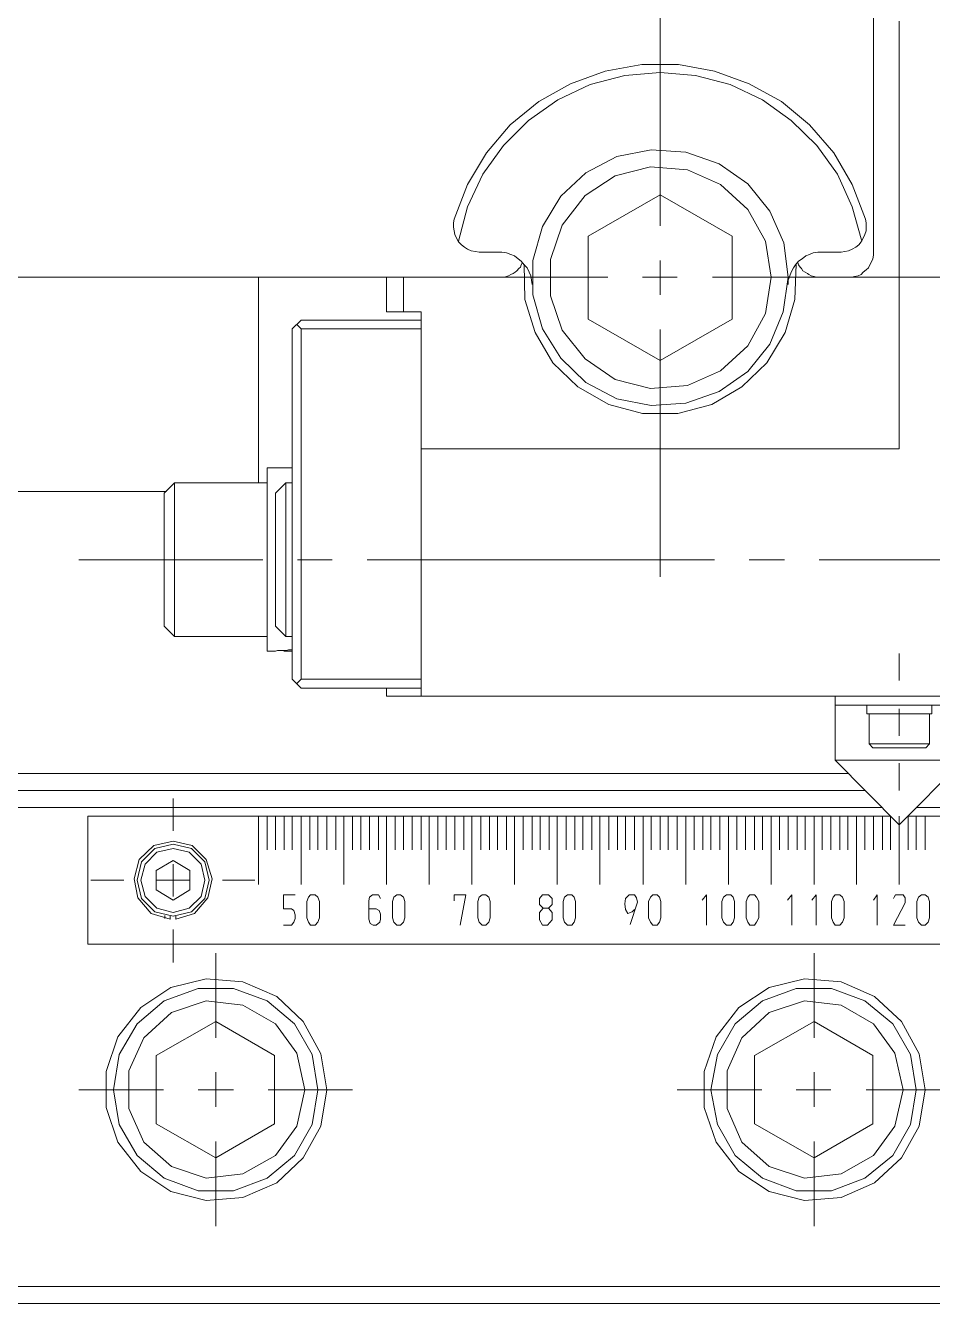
# Model space of a CAD drawing. Header units: millimetres. Extents: x 288 to 8834, y 20 to 9668.
# Drawn here: x 3384.5 to 3490.7, y 8856.8 to 9006.3 of the extents above; entities that cross this region are included whole.
import ezdxf

# ---------------------------------------------------------------- set-up
doc = ezdxf.new("R2010")
doc.units = ezdxf.units.MM
doc.layers.add('Layer1', color=7, linetype='Continuous')

# ---------------------------------------------------------------- blocks, each defined once
blk = doc.blocks.new('BLKF259')
at = {"layer": 'Layer1', "color": 7, "linetype": 'Continuous', "lineweight": 13}
for p, q in [((3457.7, 8989.75), (3453.56, 8988.72)), ((3462, 8989.41), (3457.7, 8989.75)), ((3465.88, 8987.69), (3462, 8989.41)), ((3453.56, 8988.72), (3450.03, 8986.39)), ((3469.07, 8984.76), (3465.88, 8987.69)), ((3450.03, 8986.39), (3447.36, 8982.95)), ((3471.13, 8981.06), (3469.07, 8984.76)), ((3447.36, 8982.95), (3445.99, 8978.9)), ((3471.82, 8976.84), (3471.13, 8981.06)), ((3445.99, 8978.9), (3445.99, 8974.68)), ((3445.99, 8974.68), (3447.36, 8970.64)), ((3469.07, 8968.83), (3471.13, 8972.62)), ((3447.36, 8970.64), (3450.03, 8967.28)), ((3465.88, 8965.9), (3469.07, 8968.83)), ((3450.03, 8967.28), (3453.56, 8964.87)), ((3462, 8964.18), (3465.88, 8965.9)), ((3453.56, 8964.87), (3457.7, 8963.83)), ((3457.7, 8963.83), (3462, 8964.18))]:
    blk.add_line(p, q, dxfattribs=at)
blk = doc.blocks.new('BLKF260')
at = {"layer": 'Layer1', "color": 7, "linetype": 'Continuous', "lineweight": 13}
for p, q in [((3453.74, 8990.96), (3450.12, 8989.06)), ((3457.78, 8991.73), (3453.74, 8990.96)), ((3461.83, 8991.48), (3457.78, 8991.73)), ((3465.71, 8990.1), (3461.83, 8991.48)), ((3469.07, 8987.77), (3465.71, 8990.1)), ((3450.12, 8989.06), (3447.19, 8986.31)), ((3471.65, 8984.59), (3469.07, 8987.77)), ((3447.19, 8986.31), (3445.04, 8982.78)), ((3473.28, 8980.88), (3471.65, 8984.59)), ((3445.04, 8982.78), (3443.92, 8978.82)), ((3473.8, 8976.84), (3473.28, 8980.88)), ((3443.92, 8978.82), (3443.92, 8974.77)), ((3443.92, 8974.77), (3445.04, 8970.81)), ((3471.65, 8969), (3473.2, 8972.79)), ((3445.04, 8970.81), (3447.19, 8967.36)), ((3469.07, 8965.81), (3471.65, 8969)), ((3447.19, 8967.36), (3450.12, 8964.52)), ((3465.71, 8963.49), (3469.07, 8965.81)), ((3450.12, 8964.52), (3453.74, 8962.63)), ((3453.74, 8962.63), (3457.78, 8961.85)), ((3461.83, 8962.11), (3465.71, 8963.49)), ((3457.78, 8961.85), (3461.83, 8962.11))]:
    blk.add_line(p, q, dxfattribs=at)
blk = doc.blocks.new('BLKF408')
at = {"layer": 'Layer1', "color": 7, "linetype": 'Continuous', "lineweight": 13}
for p, q in [((3475.7, 8892.19), (3471.56, 8890.81)), ((3480, 8891.67), (3475.7, 8892.19)), ((3471.56, 8890.81), (3468.38, 8887.88)), ((3483.79, 8889.52), (3480, 8891.67)), ((3486.29, 8886.07), (3483.79, 8889.52)), ((3468.38, 8887.88), (3466.65, 8884.01)), ((3487.24, 8881.77), (3486.29, 8886.07)), ((3466.65, 8884.01), (3466.65, 8879.61)), ((3466.65, 8879.61), (3468.38, 8875.65)), ((3483.79, 8874.1), (3486.29, 8877.55)), ((3468.38, 8875.65), (3471.56, 8872.81)), ((3480, 8871.95), (3483.79, 8874.1)), ((3471.56, 8872.81), (3475.7, 8871.43)), ((3475.7, 8871.43), (3480, 8871.95))]:
    blk.add_line(p, q, dxfattribs=at)
blk = doc.blocks.new('BLKF409')
at = {"layer": 'Layer1', "color": 7, "linetype": 'Continuous', "lineweight": 13}
for p, q in [((3476.82, 8889.77), (3469.84, 8885.81)), ((3469.84, 8885.81), (3469.84, 8877.81)), ((3483.7, 8877.81), (3483.7, 8885.81)), ((3469.84, 8877.81), (3476.82, 8873.84)), ((3476.82, 8873.84), (3483.7, 8877.81))]:
    blk.add_line(p, q, dxfattribs=at)
blk = doc.blocks.new('BLKF410')
at = {"layer": 'Layer1', "color": 7, "linetype": 'Continuous', "lineweight": 13}
for p, q in [((3474.75, 8893.65), (3470.79, 8892.19)), ((3478.88, 8893.65), (3474.75, 8893.65)), ((3482.76, 8892.19), (3478.88, 8893.65)), ((3470.79, 8892.19), (3467.6, 8889.52)), ((3486.03, 8889.52), (3482.76, 8892.19)), ((3467.6, 8889.52), (3465.53, 8885.9)), ((3488.1, 8885.9), (3486.03, 8889.52)), ((3465.53, 8885.9), (3464.76, 8881.77)), ((3488.79, 8881.77), (3488.1, 8885.9)), ((3464.76, 8881.77), (3465.53, 8877.72)), ((3465.53, 8877.72), (3467.6, 8874.1)), ((3486.03, 8874.1), (3488.1, 8877.72)), ((3467.6, 8874.1), (3470.79, 8871.43)), ((3482.76, 8871.43), (3486.03, 8874.1)), ((3470.79, 8871.43), (3474.75, 8869.97)), ((3478.88, 8869.97), (3482.76, 8871.43)), ((3474.75, 8869.97), (3478.88, 8869.97))]:
    blk.add_line(p, q, dxfattribs=at)
blk = doc.blocks.new('BLKF413')
at = {"layer": 'Layer1', "color": 7, "linetype": 'Continuous', "lineweight": 13}
for p, q in [((3405.69, 8892.19), (3401.64, 8890.81)), ((3409.99, 8891.67), (3405.69, 8892.19)), ((3401.64, 8890.81), (3398.37, 8887.88)), ((3413.78, 8889.52), (3409.99, 8891.67)), ((3416.28, 8886.07), (3413.78, 8889.52)), ((3398.37, 8887.88), (3396.64, 8884.01)), ((3417.22, 8881.77), (3416.28, 8886.07)), ((3396.64, 8884.01), (3396.64, 8879.61)), ((3396.64, 8879.61), (3398.37, 8875.65)), ((3413.78, 8874.1), (3416.28, 8877.55)), ((3398.37, 8875.65), (3401.64, 8872.81)), ((3409.99, 8871.95), (3413.78, 8874.1)), ((3401.64, 8872.81), (3405.69, 8871.43)), ((3405.69, 8871.43), (3409.99, 8871.95))]:
    blk.add_line(p, q, dxfattribs=at)
blk = doc.blocks.new('BLKF414')
at = {"layer": 'Layer1', "color": 7, "linetype": 'Continuous', "lineweight": 13}
for p, q in [((3399.83, 8885.81), (3399.83, 8877.81)), ((3399.83, 8877.81), (3406.8, 8873.84)), ((3406.8, 8873.84), (3413.69, 8877.81))]:
    blk.add_line(p, q, dxfattribs=at)
blk = doc.blocks.new('BLKF415')
at = {"layer": 'Layer1', "color": 7, "linetype": 'Continuous', "lineweight": 13}
for p, q in [((3404.74, 8893.65), (3400.78, 8892.19)), ((3408.87, 8893.65), (3404.74, 8893.65)), ((3412.83, 8892.19), (3408.87, 8893.65)), ((3400.78, 8892.19), (3397.59, 8889.52)), ((3416.02, 8889.52), (3412.83, 8892.19)), ((3397.59, 8889.52), (3395.52, 8885.9)), ((3418.09, 8885.9), (3416.02, 8889.52)), ((3395.52, 8885.9), (3394.84, 8881.77)), ((3418.77, 8881.77), (3418.09, 8885.9)), ((3394.84, 8881.77), (3395.52, 8877.72)), ((3395.52, 8877.72), (3397.59, 8874.1)), ((3416.02, 8874.1), (3418.09, 8877.72)), ((3397.59, 8874.1), (3400.78, 8871.43)), ((3412.83, 8871.43), (3416.02, 8874.1)), ((3400.78, 8871.43), (3404.74, 8869.97)), ((3408.87, 8869.97), (3412.83, 8871.43)), ((3404.74, 8869.97), (3408.87, 8869.97))]:
    blk.add_line(p, q, dxfattribs=at)
blk = doc.blocks.new('BLKF492')
at = {"layer": 'Layer1', "color": 7, "linetype": 'Continuous', "lineweight": 13}
for p, q in [((3399.66, 8910.01), (3398.11, 8908.46)), ((3401.81, 8910.53), (3399.66, 8910.01)), ((3403.96, 8910.01), (3401.81, 8910.53)), ((3405.51, 8908.46), (3403.96, 8910.01)), ((3398.11, 8908.46), (3397.59, 8906.31)), ((3406.03, 8906.31), (3405.51, 8908.46)), ((3397.59, 8906.31), (3398.11, 8904.16)), ((3398.11, 8904.16), (3399.66, 8902.61)), ((3403.96, 8902.61), (3405.51, 8904.16)), ((3399.66, 8902.61), (3401.81, 8902.09)), ((3401.81, 8902.09), (3403.96, 8902.61))]:
    blk.add_line(p, q, dxfattribs=at)
blk = doc.blocks.new('BLKF493')
at = {"layer": 'Layer1', "color": 7, "linetype": 'Continuous', "lineweight": 13}
for p, q in [((3401.81, 8910.01), (3399.92, 8909.58)), ((3403.7, 8909.58), (3401.81, 8910.01)), ((3399.92, 8909.58), (3398.54, 8908.2)), ((3405.08, 8908.2), (3403.7, 8909.58)), ((3398.54, 8908.2), (3398.02, 8906.31)), ((3405.51, 8906.31), (3405.08, 8908.2)), ((3398.02, 8906.31), (3398.54, 8904.41)), ((3398.54, 8904.41), (3399.92, 8903.04)), ((3403.7, 8903.04), (3405.08, 8904.41)), ((3399.92, 8903.04), (3401.81, 8902.52)), ((3401.81, 8902.52), (3403.7, 8903.04))]:
    blk.add_line(p, q, dxfattribs=at)
blk = doc.blocks.new('BLKF594')
at = {"layer": 'Layer1', "color": 7, "linetype": 'Continuous', "lineweight": 13}
for p, q in [((3454.68, 9000.43), (3450.64, 8999.4)), ((3458.82, 9000.78), (3454.68, 9000.43)), ((3462.95, 9000.43), (3458.82, 9000.78)), ((3467, 8999.4), (3462.95, 9000.43)), ((3450.64, 8999.4), (3446.85, 8997.59)), ((3470.79, 8997.59), (3467, 8999.4)), ((3446.85, 8997.59), (3443.4, 8995.18)), ((3474.15, 8995.18), (3470.79, 8997.59)), ((3443.4, 8995.18), (3440.48, 8992.25)), ((3477.16, 8992.25), (3474.15, 8995.18)), ((3440.48, 8992.25), (3438.06, 8988.89)), ((3479.57, 8988.89), (3477.16, 8992.25)), ((3438.06, 8988.89), (3436.26, 8985.1)), ((3481.29, 8985.1), (3479.57, 8988.89)), ((3482.41, 8981.06), (3481.29, 8985.1))]:
    blk.add_line(p, q, dxfattribs=at)
blk = doc.blocks.new('BLKF595')
at = {"layer": 'Layer1', "color": 7, "linetype": 'Continuous', "lineweight": 13}
for p, q in [((3456.67, 9001.72), (3452.36, 9000.95)), ((3460.97, 9001.72), (3456.67, 9001.72)), ((3465.19, 9000.95), (3460.97, 9001.72)), ((3452.36, 9000.95), (3448.31, 8999.48)), ((3469.24, 8999.48), (3465.19, 9000.95)), ((3448.31, 8999.48), (3444.61, 8997.42)), ((3473.03, 8997.42), (3469.24, 8999.48)), ((3444.61, 8997.42), (3441.25, 8994.66)), ((3476.3, 8994.66), (3473.03, 8997.42)), ((3441.25, 8994.66), (3438.49, 8991.39)), ((3479.14, 8991.39), (3476.3, 8994.66)), ((3438.49, 8991.39), (3436.26, 8987.69)), ((3481.29, 8987.69), (3479.14, 8991.39)), ((3482.84, 8983.64), (3481.29, 8987.69))]:
    blk.add_line(p, q, dxfattribs=at)
blk = doc.blocks.new('BLKF596')
at = {"layer": 'Layer1', "color": 7, "linetype": 'Continuous', "lineweight": 13}
for p, q in [((3440.82, 8979.68), (3440.3, 8979.76)), ((3441.34, 8979.51), (3440.82, 8979.68)), ((3441.77, 8979.33), (3441.34, 8979.51)), ((3442.2, 8978.99), (3441.77, 8979.33)), ((3442.54, 8978.73), (3442.2, 8978.99)), ((3442.89, 8978.3), (3442.54, 8978.73)), ((3443.23, 8977.96), (3442.89, 8978.3)), ((3443.49, 8977.44), (3443.23, 8977.96)), ((3443.66, 8977.01), (3443.49, 8977.44)), ((3443.75, 8976.49), (3443.66, 8977.01)), ((3443.83, 8975.98), (3443.75, 8976.49))]:
    blk.add_line(p, q, dxfattribs=at)
blk = doc.blocks.new('BLKF597')
at = {"layer": 'Layer1', "color": 7, "linetype": 'Continuous', "lineweight": 13}
for p, q in [((3475.01, 8978.73), (3474.66, 8978.3)), ((3475.44, 8978.99), (3475.01, 8978.73)), ((3475.87, 8979.33), (3475.44, 8978.99)), ((3476.3, 8979.51), (3475.87, 8979.33)), ((3476.73, 8979.68), (3476.3, 8979.51)), ((3477.25, 8979.76), (3476.73, 8979.68)), ((3477.76, 8979.76), (3477.25, 8979.76)), ((3474.15, 8977.44), (3473.97, 8977.01)), ((3474.4, 8977.96), (3474.15, 8977.44)), ((3474.66, 8978.3), (3474.4, 8977.96)), ((3473.97, 8977.01), (3473.8, 8976.49))]:
    blk.add_line(p, q, dxfattribs=at)
blk = doc.blocks.new('BLKF598')
at = {"layer": 'Layer1', "color": 7, "linetype": 'Continuous', "lineweight": 13}
for p, q in [((3434.62, 8982.69), (3434.62, 8983.21)), ((3434.71, 8982.26), (3434.62, 8982.69)), ((3434.79, 8981.83), (3434.71, 8982.26)), ((3434.96, 8981.4), (3434.79, 8981.83)), ((3435.22, 8980.97), (3434.96, 8981.4)), ((3435.57, 8980.63), (3435.22, 8980.97)), ((3435.91, 8980.37), (3435.57, 8980.63)), ((3436.26, 8980.11), (3435.91, 8980.37)), ((3436.69, 8979.94), (3436.26, 8980.11)), ((3437.2, 8979.85), (3436.69, 8979.94)), ((3437.63, 8979.76), (3437.2, 8979.85))]:
    blk.add_line(p, q, dxfattribs=at)
blk = doc.blocks.new('BLKF599')
at = {"layer": 'Layer1', "color": 7, "linetype": 'Continuous', "lineweight": 13}
for p, q in [((3482.93, 8982.69), (3482.93, 8983.21)), ((3482.59, 8981.4), (3482.76, 8981.83)), ((3482.76, 8981.83), (3482.93, 8982.26)), ((3482.93, 8982.26), (3482.93, 8982.69)), ((3481.29, 8980.11), (3481.72, 8980.37)), ((3481.72, 8980.37), (3482.07, 8980.63)), ((3482.07, 8980.63), (3482.33, 8980.97)), ((3482.33, 8980.97), (3482.59, 8981.4)), ((3480, 8979.76), (3480.43, 8979.85)), ((3480.43, 8979.85), (3480.86, 8979.94)), ((3480.86, 8979.94), (3481.29, 8980.11))]:
    blk.add_line(p, q, dxfattribs=at)
blk = doc.blocks.new('BLKF600')
at = {"layer": 'Layer1', "color": 7, "linetype": 'Continuous', "lineweight": 13}
for p, q in [((3442.89, 8978.39), (3442.97, 8974.25)), ((3442.97, 8974.25), (3444.18, 8970.38)), ((3473.46, 8970.38), (3474.58, 8974.25)), ((3444.18, 8970.38), (3446.25, 8966.85)), ((3471.3, 8966.85), (3473.46, 8970.38)), ((3446.25, 8966.85), (3449.17, 8964.01)), ((3468.38, 8964.01), (3471.3, 8966.85)), ((3449.17, 8964.01), (3452.79, 8961.94)), ((3464.85, 8961.94), (3468.38, 8964.01)), ((3452.79, 8961.94), (3456.75, 8960.91)), ((3456.75, 8960.91), (3460.88, 8960.91)), ((3460.88, 8960.91), (3464.85, 8961.94))]:
    blk.add_line(p, q, dxfattribs=at)
blk = doc.blocks.new('BLKF642')
at = {"layer": 'Layer1', "color": 7, "linetype": 'Continuous', "lineweight": 13}
for p, q in [((3483.36, 8978.3), (3483.53, 8978.64)), ((3483.53, 8978.64), (3483.7, 8978.99)), ((3483.7, 8978.99), (3483.79, 8979.42)), ((3481.98, 8977.01), (3482.33, 8977.18)), ((3482.33, 8977.18), (3482.59, 8977.44)), ((3482.59, 8977.44), (3482.93, 8977.7)), ((3482.93, 8977.7), (3483.19, 8977.96)), ((3483.19, 8977.96), (3483.36, 8978.3)), ((3480.78, 8976.84), (3481.21, 8976.84)), ((3481.21, 8976.84), (3481.55, 8976.92)), ((3481.55, 8976.92), (3481.98, 8977.01))]:
    blk.add_line(p, q, dxfattribs=at)
blk = doc.blocks.new('BLKF643')
at = {"layer": 'Layer1', "color": 7, "linetype": 'Continuous', "lineweight": 13}
for p, q in [((3441.08, 8977.01), (3441.34, 8977.18)), ((3441.34, 8977.18), (3441.6, 8977.27)), ((3441.6, 8977.27), (3441.85, 8977.44)), ((3441.85, 8977.44), (3442.03, 8977.61)), ((3442.03, 8977.61), (3442.28, 8977.87)), ((3442.28, 8977.87), (3442.46, 8978.04)), ((3442.46, 8978.04), (3442.54, 8978.3)), ((3439.96, 8976.84), (3440.56, 8976.84)), ((3440.56, 8976.84), (3440.82, 8976.92)), ((3440.82, 8976.92), (3441.08, 8977.01))]:
    blk.add_line(p, q, dxfattribs=at)
blk = doc.blocks.new('BLKF645')
at = {"layer": 'Layer1', "color": 7, "linetype": 'Continuous', "lineweight": 13}
for p, q in [((3474.92, 8978.56), (3475.01, 8978.3)), ((3475.01, 8978.3), (3475.18, 8978.04)), ((3475.18, 8978.04), (3475.35, 8977.87)), ((3475.35, 8977.87), (3475.52, 8977.61)), ((3475.52, 8977.61), (3475.78, 8977.44)), ((3475.78, 8977.44), (3476.04, 8977.27)), ((3476.04, 8977.27), (3476.21, 8977.18)), ((3476.21, 8977.18), (3476.47, 8977.01)), ((3476.47, 8977.01), (3476.82, 8976.92)), ((3476.82, 8976.92), (3477.07, 8976.84)), ((3477.07, 8976.84), (3477.33, 8976.84))]:
    blk.add_line(p, q, dxfattribs=at)
blk = doc.blocks.new('BLKF655')
at = {"layer": 'Layer1', "color": 7, "linetype": 'Continuous', "lineweight": 13}
for p, q in [((3412.83, 8933.09), (3413.78, 8933.09)), ((3413.78, 8933.09), (3414.04, 8933.18)), ((3414.04, 8933.18), (3415.07, 8933.18)), ((3415.07, 8933.18), (3415.33, 8933.26)), ((3415.33, 8933.26), (3415.59, 8933.26))]:
    blk.add_line(p, q, dxfattribs=at)
blk = doc.blocks.new('BLKF662')
at = {"layer": 'Layer1', "color": 7, "linetype": 'Continuous', "lineweight": 13}
for p, q in [((3397.85, 8908.72), (3399.57, 8910.36)), ((3399.57, 8910.36), (3401.81, 8910.87)), ((3401.81, 8910.87), (3404.05, 8910.36)), ((3404.05, 8910.36), (3405.69, 8908.72)), ((3397.25, 8906.48), (3397.85, 8908.72)), ((3405.69, 8908.72), (3406.37, 8906.48)), ((3397.68, 8904.24), (3397.25, 8906.48)), ((3406.37, 8906.48), (3405.86, 8904.24)), ((3399.23, 8902.43), (3397.68, 8904.24)), ((3405.86, 8904.24), (3404.31, 8902.43)), ((3401.47, 8901.74), (3399.23, 8902.43))]:
    blk.add_line(p, q, dxfattribs=at)
blk = doc.blocks.new('BLKF679')
at = {"layer": 'Layer1', "color": 7, "linetype": 'Continuous', "lineweight": 13}
for p, q in [((3401.55, 8893.74), (3398.02, 8891.41)), ((3405.69, 8894.77), (3401.55, 8893.74)), ((3409.99, 8894.42), (3405.69, 8894.77)), ((3413.95, 8892.7), (3409.99, 8894.42)), ((3417.05, 8889.77), (3413.95, 8892.7)), ((3398.02, 8891.41), (3395.35, 8887.97)), ((3419.12, 8885.99), (3417.05, 8889.77)), ((3395.35, 8887.97), (3393.97, 8883.92)), ((3419.81, 8881.77), (3419.12, 8885.99)), ((3393.97, 8883.92), (3393.97, 8879.7)), ((3393.97, 8879.7), (3395.35, 8875.65)), ((3417.05, 8873.84), (3419.12, 8877.55)), ((3395.35, 8875.65), (3398.02, 8872.21)), ((3413.95, 8870.92), (3417.05, 8873.84)), ((3398.02, 8872.21), (3401.55, 8869.88)), ((3401.55, 8869.88), (3405.69, 8868.85)), ((3409.99, 8869.19), (3413.95, 8870.92)), ((3405.69, 8868.85), (3409.99, 8869.19))]:
    blk.add_line(p, q, dxfattribs=at)
blk = doc.blocks.new('BLKF680')
at = {"layer": 'Layer1', "color": 7, "linetype": 'Continuous', "lineweight": 13}
for p, q in [((3471.56, 8893.74), (3468.03, 8891.41)), ((3475.7, 8894.77), (3471.56, 8893.74)), ((3480, 8894.42), (3475.7, 8894.77)), ((3483.88, 8892.7), (3480, 8894.42)), ((3487.06, 8889.77), (3483.88, 8892.7)), ((3468.03, 8891.41), (3465.36, 8887.97)), ((3489.13, 8885.99), (3487.06, 8889.77)), ((3465.36, 8887.97), (3463.98, 8883.92)), ((3489.82, 8881.77), (3489.13, 8885.99)), ((3463.98, 8883.92), (3463.98, 8879.7)), ((3463.98, 8879.7), (3465.36, 8875.65)), ((3487.06, 8873.84), (3489.13, 8877.55)), ((3465.36, 8875.65), (3468.03, 8872.21)), ((3483.88, 8870.92), (3487.06, 8873.84)), ((3468.03, 8872.21), (3471.56, 8869.88)), ((3471.56, 8869.88), (3475.7, 8868.85)), ((3480, 8869.19), (3483.88, 8870.92)), ((3475.7, 8868.85), (3480, 8869.19))]:
    blk.add_line(p, q, dxfattribs=at)
blk = doc.blocks.new('BLKF705')
at = {"layer": 'Layer1', "color": 7, "linetype": 'Continuous', "lineweight": 13}
for p, q in [((3454.77, 8904.16), (3454.68, 8903.55)), ((3455.2, 8904.59), (3454.77, 8904.16)), ((3455.8, 8904.59), (3455.2, 8904.59)), ((3456.06, 8904.24), (3455.8, 8904.59)), ((3456.15, 8903.73), (3456.06, 8904.24)), ((3454.68, 8903.55), (3454.77, 8902.86)), ((3454.77, 8902.86), (3455.03, 8902.43)), ((3455.03, 8902.43), (3455.55, 8902.61)), ((3455.29, 8901.14), (3456.15, 8903.73))]:
    blk.add_line(p, q, dxfattribs=at)
blk = doc.blocks.new('BLKF706')
at = {"layer": 'Layer1', "color": 7, "linetype": 'Continuous', "lineweight": 13}
for p, q in [((3457.7, 8904.33), (3457.44, 8903.81)), ((3457.96, 8904.59), (3457.7, 8904.33)), ((3458.47, 8904.59), (3457.96, 8904.59)), ((3458.9, 8903.81), (3458.73, 8904.33)), ((3457.44, 8903.81), (3457.44, 8901.92)), ((3458.9, 8901.92), (3458.9, 8903.81)), ((3457.44, 8901.92), (3457.7, 8901.4)), ((3457.7, 8901.4), (3457.96, 8901.06)), ((3457.96, 8901.06), (3458.47, 8901.06)), ((3458.47, 8901.06), (3458.73, 8901.4)), ((3458.73, 8901.4), (3458.9, 8901.92))]:
    blk.add_line(p, q, dxfattribs=at)
blk = doc.blocks.new('BLKF707')
at = {"layer": 'Layer1', "color": 7, "linetype": 'Continuous', "lineweight": 13}
for p, q in [((3437.63, 8904.33), (3437.46, 8903.81)), ((3437.98, 8904.59), (3437.63, 8904.33)), ((3438.41, 8904.59), (3437.98, 8904.59)), ((3438.93, 8903.81), (3438.75, 8904.33)), ((3437.46, 8903.81), (3437.46, 8901.92)), ((3438.93, 8901.92), (3438.93, 8903.81)), ((3437.46, 8901.92), (3437.63, 8901.4)), ((3437.63, 8901.4), (3437.98, 8901.06)), ((3437.98, 8901.06), (3438.41, 8901.06)), ((3438.41, 8901.06), (3438.75, 8901.4)), ((3438.75, 8901.4), (3438.93, 8901.92))]:
    blk.add_line(p, q, dxfattribs=at)
blk = doc.blocks.new('BLKF708')
at = {"layer": 'Layer1', "color": 7, "linetype": 'Continuous', "lineweight": 13}
for p, q in [((3466.22, 8904.33), (3466.05, 8903.81)), ((3466.57, 8904.59), (3466.22, 8904.33)), ((3467.08, 8904.59), (3466.57, 8904.59)), ((3467.52, 8903.81), (3467.34, 8904.33)), ((3466.05, 8903.81), (3466.05, 8901.92)), ((3467.52, 8901.92), (3467.52, 8903.81)), ((3466.05, 8901.92), (3466.22, 8901.4)), ((3466.22, 8901.4), (3466.57, 8901.06)), ((3466.57, 8901.06), (3467.08, 8901.06)), ((3467.08, 8901.06), (3467.34, 8901.4)), ((3467.34, 8901.4), (3467.52, 8901.92))]:
    blk.add_line(p, q, dxfattribs=at)
blk = doc.blocks.new('BLKF709')
at = {"layer": 'Layer1', "color": 7, "linetype": 'Continuous', "lineweight": 13}
for p, q in [((3469.07, 8904.33), (3468.89, 8903.81)), ((3469.32, 8904.59), (3469.07, 8904.33)), ((3469.84, 8904.59), (3469.32, 8904.59)), ((3470.36, 8903.81), (3470.1, 8904.33)), ((3468.89, 8903.81), (3468.89, 8901.92)), ((3470.36, 8901.92), (3470.36, 8903.81)), ((3468.89, 8901.92), (3469.07, 8901.4)), ((3469.07, 8901.4), (3469.32, 8901.06)), ((3469.32, 8901.06), (3469.84, 8901.06)), ((3469.84, 8901.06), (3470.1, 8901.4)), ((3470.1, 8901.4), (3470.36, 8901.92))]:
    blk.add_line(p, q, dxfattribs=at)
blk = doc.blocks.new('BLKF710')
at = {"layer": 'Layer1', "color": 7, "linetype": 'Continuous', "lineweight": 13}
for p, q in [((3479.05, 8904.33), (3478.88, 8903.81)), ((3479.31, 8904.59), (3479.05, 8904.33)), ((3479.83, 8904.59), (3479.31, 8904.59)), ((3480.35, 8903.81), (3480.17, 8904.33)), ((3478.88, 8903.81), (3478.88, 8901.92)), ((3480.35, 8901.92), (3480.35, 8903.81)), ((3478.88, 8901.92), (3479.05, 8901.4)), ((3479.05, 8901.4), (3479.31, 8901.06)), ((3479.31, 8901.06), (3479.83, 8901.06)), ((3479.83, 8901.06), (3480.17, 8901.4)), ((3480.17, 8901.4), (3480.35, 8901.92))]:
    blk.add_line(p, q, dxfattribs=at)
blk = doc.blocks.new('BLKF711')
at = {"layer": 'Layer1', "color": 7, "linetype": 'Continuous', "lineweight": 13}
for p, q in [((3486.12, 8904.16), (3486.2, 8904.33)), ((3486.2, 8904.33), (3486.37, 8904.59)), ((3486.37, 8904.59), (3487.24, 8904.59)), ((3487.24, 8904.59), (3487.49, 8904.24)), ((3487.49, 8904.24), (3487.49, 8904.16)), ((3487.49, 8904.16), (3487.49, 8903.81)), ((3487.49, 8903.64), (3486.12, 8901.06)), ((3487.49, 8903.81), (3487.49, 8903.64))]:
    blk.add_line(p, q, dxfattribs=at)
blk = doc.blocks.new('BLKF712')
at = {"layer": 'Layer1', "color": 7, "linetype": 'Continuous', "lineweight": 13}
for p, q in [((3489.04, 8904.33), (3488.87, 8903.81)), ((3489.39, 8904.59), (3489.04, 8904.33)), ((3489.82, 8904.59), (3489.39, 8904.59)), ((3490.34, 8903.81), (3490.16, 8904.33)), ((3488.87, 8903.81), (3488.87, 8901.92)), ((3490.34, 8901.92), (3490.34, 8903.81)), ((3488.87, 8901.92), (3489.04, 8901.4)), ((3489.04, 8901.4), (3489.39, 8901.06)), ((3489.39, 8901.06), (3489.82, 8901.06)), ((3489.82, 8901.06), (3490.16, 8901.4)), ((3490.16, 8901.4), (3490.34, 8901.92))]:
    blk.add_line(p, q, dxfattribs=at)
blk = doc.blocks.new('BLKF717')
at = {"layer": 'Layer1', "color": 7, "linetype": 'Continuous', "lineweight": 13}
for p, q in [((3445.04, 8904.59), (3444.7, 8904.16)), ((3444.7, 8904.16), (3444.7, 8903.47)), ((3445.73, 8904.59), (3445.04, 8904.59)), ((3446.16, 8903.47), (3446.16, 8904.16)), ((3444.7, 8903.47), (3445.13, 8903.04)), ((3445.13, 8903.04), (3444.7, 8902.52)), ((3444.7, 8902.52), (3444.7, 8901.66)), ((3445.73, 8903.04), (3446.16, 8903.47)), ((3446.16, 8902.52), (3445.73, 8903.04)), ((3446.16, 8901.66), (3446.16, 8902.52)), ((3444.7, 8901.66), (3445.04, 8901.06)), ((3445.04, 8901.06), (3445.64, 8901.06)), ((3445.64, 8901.06), (3446.16, 8901.66))]:
    blk.add_line(p, q, dxfattribs=at)
blk = doc.blocks.new('BLKF718')
at = {"layer": 'Layer1', "color": 7, "linetype": 'Continuous', "lineweight": 13}
for p, q in [((3447.62, 8904.33), (3447.45, 8903.81)), ((3447.97, 8904.59), (3447.62, 8904.33)), ((3448.48, 8904.59), (3447.97, 8904.59)), ((3448.91, 8903.81), (3448.74, 8904.33)), ((3447.45, 8903.81), (3447.45, 8901.92)), ((3448.91, 8901.92), (3448.91, 8903.81)), ((3447.45, 8901.92), (3447.62, 8901.4)), ((3447.62, 8901.4), (3447.97, 8901.06)), ((3447.97, 8901.06), (3448.48, 8901.06)), ((3448.48, 8901.06), (3448.74, 8901.4)), ((3448.74, 8901.4), (3448.91, 8901.92))]:
    blk.add_line(p, q, dxfattribs=at)
blk = doc.blocks.new('BLKF719')
at = {"layer": 'Layer1', "color": 7, "linetype": 'Continuous', "lineweight": 13}
for p, q in [((3424.8, 8904.33), (3424.72, 8903.9)), ((3424.72, 8903.9), (3424.72, 8901.74)), ((3425.15, 8904.59), (3424.8, 8904.33)), ((3425.84, 8904.59), (3425.15, 8904.59)), ((3426.09, 8904.16), (3425.84, 8904.59)), ((3425.92, 8902.78), (3425.58, 8902.95)), ((3426.09, 8902.35), (3425.92, 8902.78)), ((3424.72, 8901.74), (3424.89, 8901.23)), ((3424.89, 8901.23), (3425.23, 8901.06)), ((3425.23, 8901.06), (3425.58, 8901.06)), ((3425.58, 8901.06), (3426.01, 8901.4)), ((3426.01, 8901.4), (3426.09, 8901.74)), ((3426.09, 8901.74), (3426.09, 8902.35))]:
    blk.add_line(p, q, dxfattribs=at)
blk = doc.blocks.new('BLKF720')
at = {"layer": 'Layer1', "color": 7, "linetype": 'Continuous', "lineweight": 13}
for p, q in [((3427.64, 8904.33), (3427.47, 8903.81)), ((3427.99, 8904.59), (3427.64, 8904.33)), ((3428.42, 8904.59), (3427.99, 8904.59)), ((3428.94, 8903.81), (3428.76, 8904.33)), ((3427.47, 8903.81), (3427.47, 8901.92)), ((3428.94, 8901.92), (3428.94, 8903.81)), ((3427.47, 8901.92), (3427.64, 8901.4)), ((3427.64, 8901.4), (3427.99, 8901.06)), ((3427.99, 8901.06), (3428.42, 8901.06)), ((3428.42, 8901.06), (3428.76, 8901.4)), ((3428.76, 8901.4), (3428.94, 8901.92))]:
    blk.add_line(p, q, dxfattribs=at)
blk = doc.blocks.new('BLKF721')
at = {"layer": 'Layer1', "color": 7, "linetype": 'Continuous', "lineweight": 13}
for p, q in [((3416.11, 8904.59), (3414.73, 8904.59)), ((3414.73, 8904.59), (3414.73, 8902.95)), ((3414.73, 8902.95), (3415.67, 8902.95)), ((3415.67, 8902.95), (3415.93, 8902.78)), ((3415.93, 8902.78), (3416.11, 8902.26)), ((3415.93, 8901.4), (3415.67, 8901.06)), ((3416.11, 8901.83), (3415.93, 8901.4)), ((3416.11, 8902.26), (3416.11, 8901.83))]:
    blk.add_line(p, q, dxfattribs=at)
blk = doc.blocks.new('BLKF722')
at = {"layer": 'Layer1', "color": 7, "linetype": 'Continuous', "lineweight": 13}
for p, q in [((3417.66, 8904.33), (3417.48, 8903.81)), ((3417.91, 8904.59), (3417.66, 8904.33)), ((3418.43, 8904.59), (3417.91, 8904.59)), ((3418.95, 8903.81), (3418.77, 8904.33)), ((3417.48, 8903.81), (3417.48, 8901.92)), ((3418.95, 8901.92), (3418.95, 8903.81)), ((3417.48, 8901.92), (3417.66, 8901.4)), ((3417.66, 8901.4), (3417.91, 8901.06)), ((3417.91, 8901.06), (3418.43, 8901.06)), ((3418.43, 8901.06), (3418.77, 8901.4)), ((3418.77, 8901.4), (3418.95, 8901.92))]:
    blk.add_line(p, q, dxfattribs=at)
blk = doc.blocks.new('BLKF026')
at = {"layer": 'Layer1', "color": 7, "linetype": 'Continuous', "lineweight": 13}
for p, q in [((3483.79, 9133.82), (3483.79, 8979.76)), ((3458.82, 8982.86), (3458.82, 9011.8)), ((3486.8, 9006.8), (3486.8, 8956.77)), ((3436.26, 8987.69), (3434.71, 8983.64)), ((3458.82, 8986.48), (3450.38, 8981.66)), ((3467.26, 8981.66), (3458.82, 8986.48)), ((3436.26, 8985.1), (3435.22, 8981.06)), ((3434.62, 8983.21), (3434.71, 8983.64)), ((3482.93, 8983.21), (3482.84, 8983.64)), ((3450.38, 8981.66), (3450.38, 8971.93)), ((3467.26, 8971.93), (3467.26, 8981.66)), ((3437.63, 8979.76), (3439.79, 8979.76)), ((3440.3, 8979.76), (3439.79, 8979.76)), ((3458.82, 8974.77), (3458.82, 8978.82)), ((3477.76, 8979.76), (3480, 8979.76)), ((3483.79, 8979.42), (3483.79, 8979.76)), ((3442.54, 8978.3), (3442.71, 8978.56)), ((3474.58, 8974.25), (3474.75, 8978.39)), ((3439.96, 8976.84), (3334.81, 8976.84)), ((3411.8, 8952.81), (3411.8, 8976.84)), ((3423.77, 8976.84), (3452.7, 8976.84)), ((3426.78, 8976.84), (3426.78, 8972.79)), ((3428.76, 8976.84), (3428.76, 8972.79)), ((3456.75, 8976.84), (3460.8, 8976.84)), ((3464.93, 8976.84), (3493.78, 8976.84)), ((3471.13, 8972.62), (3471.82, 8976.84)), ((3473.2, 8972.79), (3473.8, 8976.84)), ((3473.8, 8976.49), (3473.8, 8975.98)), ((3477.33, 8976.84), (3477.59, 8976.84)), ((3480.78, 8976.84), (3477.59, 8976.84)), ((3482.76, 8976.84), (3510.66, 8976.84)), ((3426.78, 8972.79), (3430.83, 8972.79)), ((3430.83, 8972.79), (3430.83, 8971.84)), ((3416.79, 8971.84), (3415.76, 8970.81)), ((3416.79, 8970.81), (3416.28, 8971.32)), ((3430.83, 8971.84), (3416.79, 8971.84)), ((3430.83, 8971.84), (3430.83, 8929.82)), ((3450.38, 8971.93), (3458.82, 8967.11)), ((3458.82, 8967.11), (3467.26, 8971.93)), ((3415.76, 8970.81), (3415.76, 8929.82)), ((3416.79, 8929.82), (3416.79, 8970.81)), ((3416.79, 8970.81), (3430.83, 8970.81)), ((3458.82, 8941.79), (3458.82, 8970.72)), ((3486.8, 8956.77), (3430.83, 8956.77)), ((3430.83, 8927.84), (3430.83, 8956.77)), ((3412.83, 8954.53), (3412.83, 8933.09)), ((3415.76, 8954.53), (3412.83, 8954.53)), ((3401.04, 8951.78), (3261.79, 8951.78)), ((3401.98, 8952.81), (3400.78, 8951.6)), ((3401.98, 8952.81), (3401.98, 8934.81)), ((3412.83, 8952.81), (3401.98, 8952.81)), ((3414.99, 8952.81), (3413.78, 8951.6)), ((3414.99, 8952.81), (3414.99, 8934.81)), ((3415.76, 8952.81), (3414.99, 8952.81)), ((3400.78, 8951.6), (3400.78, 8936.02)), ((3413.78, 8951.6), (3413.78, 8936.02)), ((3412.32, 8943.77), (3390.79, 8943.77)), ((3420.41, 8943.77), (3416.36, 8943.77)), ((3465.19, 8943.77), (3424.54, 8943.77)), ((3469.24, 8943.77), (3473.37, 8943.77)), ((3477.42, 8943.77), (3518.06, 8943.77)), ((3400.78, 8936.02), (3401.98, 8934.81)), ((3413.78, 8936.02), (3414.99, 8934.81)), ((3401.98, 8934.81), (3412.83, 8934.81)), ((3414.99, 8934.81), (3415.76, 8934.81)), ((3414.3, 8933.18), (3414.64, 8933.18)), ((3414.64, 8933.18), (3414.81, 8933.09)), ((3414.81, 8933.09), (3415.76, 8933.09)), ((3415.59, 8933.26), (3415.76, 8933.26)), ((3486.8, 8929.65), (3486.8, 8932.83)), ((3415.76, 8929.82), (3416.79, 8928.78)), ((3416.28, 8929.3), (3416.79, 8929.82)), ((3430.83, 8929.82), (3416.79, 8929.82)), ((3416.79, 8928.78), (3430.83, 8928.78)), ((3426.78, 8928.78), (3426.78, 8927.84)), ((3426.78, 8927.84), (3546.83, 8927.84)), ((3479.31, 8920.35), (3479.31, 8927.84)), ((3494.3, 8926.8), (3479.31, 8926.8)), ((3483.02, 8926.8), (3483.02, 8925.77)), ((3486.8, 8923.19), (3486.8, 8926.37)), ((3490.59, 8925.77), (3490.59, 8926.8)), ((3490.59, 8925.77), (3483.02, 8925.77)), ((3483.27, 8925.77), (3483.27, 8922.24)), ((3490.34, 8922.24), (3490.34, 8925.77)), ((3490.34, 8922.24), (3483.27, 8922.24)), ((3483.27, 8922.24), (3483.7, 8921.81)), ((3489.91, 8921.81), (3490.34, 8922.24)), ((3494.3, 8920.35), (3479.31, 8920.35)), ((3479.31, 8920.35), (3486.8, 8912.77)), ((3494.3, 8920.35), (3479.31, 8920.35)), ((3489.91, 8921.81), (3483.7, 8921.81)), ((3486.8, 8912.77), (3494.3, 8920.35)), ((3486.8, 8916.81), (3486.8, 8920)), ((3261.79, 8918.8), (3480.78, 8918.8)), ((3190.83, 8916.81), (3482.76, 8916.81)), ((3401.81, 8912.08), (3401.81, 8915.87)), ((3484.82, 8914.83), (3188.76, 8914.83)), ((3579.81, 8914.83), (3488.79, 8914.83)), ((3391.82, 8898.82), (3391.82, 8913.8)), ((3391.82, 8913.8), (3485.77, 8913.8)), ((3411.8, 8905.79), (3411.8, 8913.8)), ((3411.8, 8905.79), (3411.8, 8913.8)), ((3412.83, 8909.84), (3412.83, 8913.8)), ((3413.78, 8909.84), (3413.78, 8913.8)), ((3414.81, 8909.84), (3414.81, 8913.8)), ((3415.76, 8909.84), (3415.76, 8913.8)), ((3416.79, 8905.79), (3416.79, 8913.8)), ((3416.79, 8905.79), (3416.79, 8913.8)), ((3417.83, 8909.84), (3417.83, 8913.8)), ((3418.77, 8909.84), (3418.77, 8913.8)), ((3419.81, 8909.84), (3419.81, 8913.8)), ((3420.84, 8909.84), (3420.84, 8913.8)), ((3421.79, 8905.79), (3421.79, 8913.8)), ((3421.79, 8905.79), (3421.79, 8913.8)), ((3422.82, 8909.84), (3422.82, 8913.8)), ((3423.77, 8909.84), (3423.77, 8913.8)), ((3424.8, 8909.84), (3424.8, 8913.8)), ((3425.84, 8909.84), (3425.84, 8913.8)), ((3426.78, 8905.79), (3426.78, 8913.8)), ((3426.78, 8905.79), (3426.78, 8913.8)), ((3427.82, 8909.84), (3427.82, 8913.8)), ((3428.76, 8909.84), (3428.76, 8913.8)), ((3429.8, 8909.84), (3429.8, 8913.8)), ((3430.83, 8909.84), (3430.83, 8913.8)), ((3431.78, 8905.79), (3431.78, 8913.8)), ((3431.78, 8905.79), (3431.78, 8913.8)), ((3432.81, 8909.84), (3432.81, 8913.8)), ((3433.76, 8909.84), (3433.76, 8913.8)), ((3434.79, 8909.84), (3434.79, 8913.8)), ((3435.83, 8909.84), (3435.83, 8913.8)), ((3436.77, 8905.79), (3436.77, 8913.8)), ((3436.77, 8905.79), (3436.77, 8913.8)), ((3437.81, 8909.84), (3437.81, 8913.8)), ((3438.84, 8909.84), (3438.84, 8913.8)), ((3439.79, 8909.84), (3439.79, 8913.8)), ((3440.82, 8909.84), (3440.82, 8913.8)), ((3441.77, 8905.79), (3441.77, 8913.8)), ((3441.77, 8905.79), (3441.77, 8913.8)), ((3442.8, 8909.84), (3442.8, 8913.8)), ((3443.83, 8909.84), (3443.83, 8913.8)), ((3444.78, 8909.84), (3444.78, 8913.8)), ((3445.81, 8909.84), (3445.81, 8913.8)), ((3446.76, 8905.79), (3446.76, 8913.8)), ((3446.76, 8905.79), (3446.76, 8913.8)), ((3447.8, 8909.84), (3447.8, 8913.8)), ((3448.83, 8909.84), (3448.83, 8913.8)), ((3449.78, 8909.84), (3449.78, 8913.8)), ((3450.81, 8909.84), (3450.81, 8913.8)), ((3451.76, 8905.79), (3451.76, 8913.8)), ((3451.76, 8905.79), (3451.76, 8913.8)), ((3452.79, 8909.84), (3452.79, 8913.8)), ((3453.82, 8909.84), (3453.82, 8913.8)), ((3454.77, 8909.84), (3454.77, 8913.8)), ((3455.8, 8909.84), (3455.8, 8913.8)), ((3456.84, 8905.79), (3456.84, 8913.8)), ((3457.78, 8909.84), (3457.78, 8913.8)), ((3458.82, 8909.84), (3458.82, 8913.8)), ((3459.77, 8909.84), (3459.77, 8913.8)), ((3460.8, 8909.84), (3460.8, 8913.8)), ((3461.83, 8905.79), (3461.83, 8913.8)), ((3462.78, 8909.84), (3462.78, 8913.8)), ((3463.81, 8909.84), (3463.81, 8913.8)), ((3464.76, 8909.84), (3464.76, 8913.8)), ((3465.79, 8909.84), (3465.79, 8913.8)), ((3466.83, 8905.79), (3466.83, 8913.8)), ((3467.77, 8909.84), (3467.77, 8913.8)), ((3468.81, 8909.84), (3468.81, 8913.8)), ((3469.84, 8909.84), (3469.84, 8913.8)), ((3470.79, 8909.84), (3470.79, 8913.8)), ((3471.82, 8905.79), (3471.82, 8913.8)), ((3472.77, 8909.84), (3472.77, 8913.8)), ((3473.8, 8909.84), (3473.8, 8913.8)), ((3474.84, 8909.84), (3474.84, 8913.8)), ((3475.78, 8909.84), (3475.78, 8913.8)), ((3476.82, 8905.79), (3476.82, 8913.8)), ((3477.76, 8909.84), (3477.76, 8913.8)), ((3478.8, 8909.84), (3478.8, 8913.8)), ((3479.83, 8909.84), (3479.83, 8913.8)), ((3480.78, 8909.84), (3480.78, 8913.8)), ((3481.81, 8905.79), (3481.81, 8913.8)), ((3482.76, 8909.84), (3482.76, 8913.8)), ((3483.79, 8909.84), (3483.79, 8913.8)), ((3484.82, 8909.84), (3484.82, 8913.8)), ((3485.77, 8909.84), (3485.77, 8913.8)), ((3486.8, 8905.79), (3486.8, 8913.8)), ((3487.84, 8913.8), (3541.83, 8913.8)), ((3487.84, 8909.84), (3487.84, 8913.8)), ((3488.79, 8909.84), (3488.79, 8913.8)), ((3489.82, 8909.84), (3489.82, 8913.8)), ((3401.81, 8908.63), (3399.83, 8907.43)), ((3403.79, 8907.43), (3401.81, 8908.63)), ((3399.83, 8907.43), (3399.83, 8905.19)), ((3401.81, 8904.41), (3401.81, 8908.2)), ((3403.79, 8905.19), (3403.79, 8907.43)), ((3392.17, 8906.31), (3396.04, 8906.31)), ((3399.92, 8906.31), (3403.7, 8906.31)), ((3405.08, 8904.41), (3405.51, 8906.31)), ((3405.51, 8904.16), (3406.03, 8906.31)), ((3407.58, 8906.31), (3411.37, 8906.31)), ((3399.83, 8905.19), (3401.81, 8903.98)), ((3401.81, 8903.98), (3403.79, 8905.19)), ((3418.77, 8904.33), (3418.43, 8904.59)), ((3428.76, 8904.33), (3428.42, 8904.59)), ((3436.08, 8904.59), (3434.71, 8904.59)), ((3434.71, 8904.59), (3434.71, 8903.9)), ((3436.08, 8904.59), (3435.39, 8901.06)), ((3438.75, 8904.33), (3438.41, 8904.59)), ((3446.16, 8904.16), (3445.73, 8904.59)), ((3448.74, 8904.33), (3448.48, 8904.59)), ((3458.73, 8904.33), (3458.47, 8904.59)), ((3464.24, 8904.59), (3463.73, 8903.98)), ((3464.24, 8904.59), (3464.24, 8901.06)), ((3467.34, 8904.33), (3467.08, 8904.59)), ((3470.1, 8904.33), (3469.84, 8904.59)), ((3474.23, 8904.59), (3473.72, 8903.98)), ((3474.23, 8904.59), (3474.23, 8901.06)), ((3477.07, 8904.59), (3476.56, 8903.98)), ((3477.07, 8904.59), (3477.07, 8901.06)), ((3480.17, 8904.33), (3479.83, 8904.59)), ((3484.22, 8904.59), (3483.79, 8903.98)), ((3484.22, 8904.59), (3484.22, 8901.06)), ((3490.16, 8904.33), (3489.82, 8904.59)), ((3404.31, 8902.43), (3402.15, 8901.74)), ((3425.58, 8902.95), (3424.72, 8902.95)), ((3445.73, 8903.04), (3445.13, 8903.04)), ((3455.55, 8902.61), (3455.8, 8902.86)), ((3400.86, 8901.83), (3400.86, 8902.18)), ((3401.47, 8901.74), (3401.47, 8902.09)), ((3402.15, 8901.74), (3402.15, 8902.09)), ((3415.67, 8901.06), (3414.73, 8901.06)), ((3486.12, 8901.06), (3487.49, 8901.06)), ((3401.81, 8896.66), (3401.81, 8900.54)), ((3541.83, 8898.82), (3391.82, 8898.82)), ((3406.8, 8897.78), (3406.8, 8887.88)), ((3476.82, 8897.78), (3476.82, 8887.88)), ((3406.8, 8889.77), (3399.83, 8885.81)), ((3413.69, 8885.81), (3406.8, 8889.77)), ((3483.7, 8885.81), (3476.82, 8889.77)), ((3413.69, 8877.81), (3413.69, 8885.81)), ((3406.8, 8883.83), (3406.8, 8879.79)), ((3476.82, 8883.83), (3476.82, 8879.79)), ((3390.79, 8881.77), (3400.69, 8881.77)), ((3404.74, 8881.77), (3408.87, 8881.77)), ((3412.92, 8881.77), (3422.82, 8881.77)), ((3416.28, 8877.55), (3417.22, 8881.77)), ((3418.09, 8877.72), (3418.77, 8881.77)), ((3419.12, 8877.55), (3419.81, 8881.77)), ((3460.8, 8881.77), (3470.7, 8881.77)), ((3474.75, 8881.77), (3478.8, 8881.77)), ((3482.93, 8881.77), (3492.83, 8881.77)), ((3486.29, 8877.55), (3487.24, 8881.77)), ((3488.1, 8877.72), (3488.79, 8881.77)), ((3489.13, 8877.55), (3489.82, 8881.77)), ((3406.8, 8875.74), (3406.8, 8865.84)), ((3476.82, 8875.74), (3476.82, 8865.84)), ((3188.76, 8858.77), (3579.81, 8858.77)), ((3579.81, 8856.79), (3190.83, 8856.79))]:
    blk.add_line(p, q, dxfattribs=at)
for name in ['BLKF595', 'BLKF594', 'BLKF260', 'BLKF259', 'BLKF598', 'BLKF599', 'BLKF596', 'BLKF597', 'BLKF642', 'BLKF643', 'BLKF600', 'BLKF645', 'BLKF655', 'BLKF662', 'BLKF492', 'BLKF493', 'BLKF721', 'BLKF722', 'BLKF719', 'BLKF720', 'BLKF707', 'BLKF717', 'BLKF718', 'BLKF705', 'BLKF706', 'BLKF708', 'BLKF709', 'BLKF710', 'BLKF711', 'BLKF712', 'BLKF679', 'BLKF415', 'BLKF680', 'BLKF410', 'BLKF413', 'BLKF408', 'BLKF409', 'BLKF414']:
    blk.add_blockref(name, (0, 0), dxfattribs=at)

msp = doc.modelspace()

# ---------------------------------------------------------------- block references
at = {"layer": 'Layer1', "color": 7, "linetype": 'Continuous', "lineweight": 13}
msp.add_blockref('BLKF026', (0, 0), dxfattribs=at)

doc.saveas('drawing.dxf')
